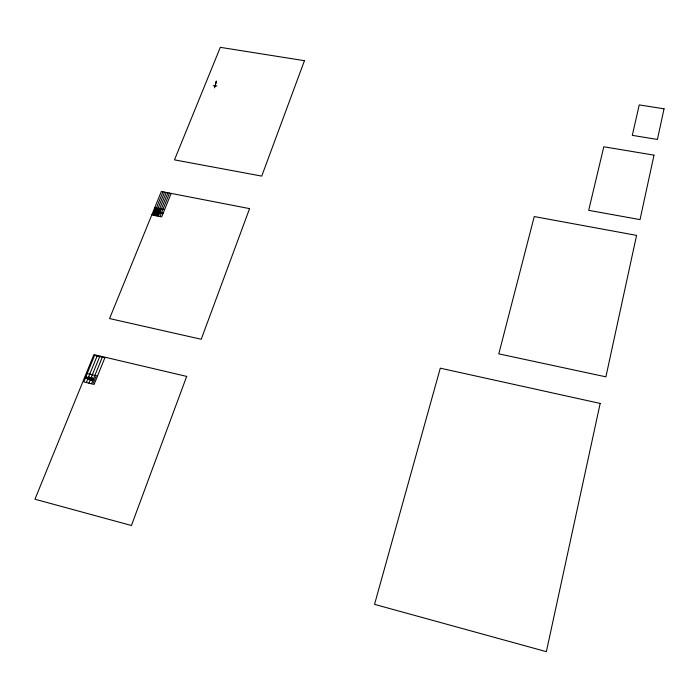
<?xml version="1.0" encoding="UTF-8"?>
<svg xmlns="http://www.w3.org/2000/svg" width="699" height="699" viewBox="0 0 699 699"><rect width="100%" height="100%" fill="white"/><g stroke="black" fill="none" stroke-linecap="round" stroke-linejoin="round"><path stroke-width="1.05" d="M214.576 87.864L216.402 81.04L215.467 83.382L215.974 83.391M158.367 216.244L167.865 192.767M91.534 383.777L102.299 357.145M160.019 216.568L169.499 193.081M93.282 382.973L95.763 376.822M171.141 193.405L161.67 216.9L151.779 214.925M153.43 215.257L162.963 191.814M86.353 382.519L97.152 355.94M154.645 214.436L156.847 209.027M88.327 378.762L89 377.119M155.073 215.58L164.597 192.129M156.296 214.768L158.49 209.351M88.939 383.148L99.721 356.542M156.716 215.912L166.231 192.452M90.922 379.391L91.586 377.74M157.939 215.091L160.132 209.683M85.741 378.142L86.405 376.49M153.002 214.104L155.204 208.704M213.3 85.732L216.935 85.994M154.785 207.559L164.641 209.517M87.165 373.546L97.502 376.027M214.401 85.881C215.572 87.934 216.375 83.81 214.41 85.82M600.179 403.428L546.365 651.66L374.542 604.364L440.283 368.181L600.179 403.428M636.571 235.388L605.902 376.84L498.798 353.86L534.246 216.568L636.571 235.388M654.002 155.143L640.031 219.608L588.689 210.338L603.796 146.773L654.002 155.143M664.05 108.808L657.409 139.451L632.307 135.353L639.227 104.911L664.05 108.808M249.587 208.617L201.225 339.26L109.56 318.561L161.329 191.5L249.587 208.617M304.449 60.691L261.732 176.104L174.488 159.861L220.316 47.34L304.449 60.691M186.677 376.403L131.429 525.508L34.95 499.217L93.919 354.603L186.677 376.403M160.377 212.147L160.001 213.073L160.988 213.274L161.364 212.347L160.377 212.147M162.028 212.479L161.652 213.405L162.64 213.597L163.016 212.671L162.028 212.479M104.867 357.757L94.129 384.406L83.766 381.899L94.583 355.337L104.867 357.757M91.945 380.422A1.284 1.092 -38.8 0 0 92.976 378.517A1.284 1.092 -38.8 0 0 90.87 378.867A1.284 1.092 -38.8 0 0 91.945 380.422M91.945 380.247A1.083 0.926 -38.8 0 0 92.81 378.631A1.083 0.926 -38.8 0 0 91.036 378.928A1.083 0.926 -38.8 0 0 91.945 380.247M89.358 379.627A1.083 0.926 -38.8 0 0 90.223 378.01A1.083 0.926 -38.8 0 0 88.45 378.308A1.083 0.926 -38.8 0 0 89.358 379.627M91.263 379.4A0.926 0.786 -38.8 0 0 92.006 378.019A0.926 0.786 -38.8 0 0 90.486 378.273A0.926 0.786 -38.8 0 0 91.263 379.4M88.677 378.771A0.926 0.786 -38.8 0 0 89.42 377.399A0.926 0.786 -38.8 0 0 87.899 377.652A0.926 0.786 -38.8 0 0 88.677 378.771M86.082 378.15A0.926 0.786 -38.8 0 0 86.825 376.77A0.926 0.786 -38.8 0 0 85.313 377.023A0.926 0.786 -38.8 0 0 86.082 378.15"/></g></svg>
